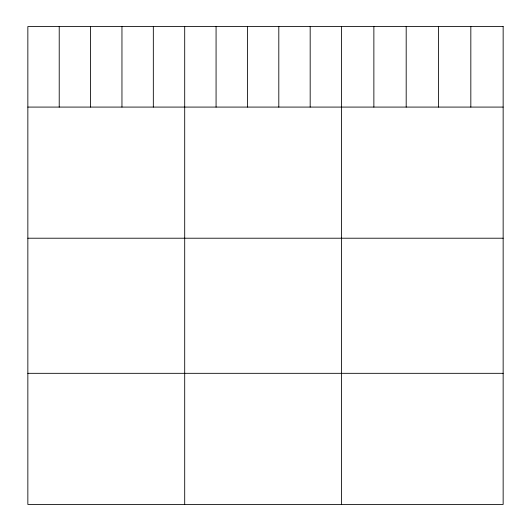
<?xml version="1.0" encoding="UTF-8"?>
<svg xmlns="http://www.w3.org/2000/svg" width="531" height="531" viewBox="0 0 531 531"><rect width="100%" height="100%" fill="white"/><g stroke="black" fill="none" stroke-linecap="round" stroke-linejoin="round"><path stroke-width="0.8" d="M27.851 107.083L503.149 107.083M27.851 238.213L503.149 238.213M27.851 373.32L503.149 373.32M470.831 26.55L470.831 107.083M438.506 26.55L438.506 107.083M406.188 26.55L406.188 107.083M373.87 26.55L373.87 107.083M341.546 26.55L341.546 504.45M310.177 26.55L310.177 107.083M278.808 26.55L278.808 107.083M247.439 26.55L247.439 107.083M216.071 26.55L216.071 107.083M184.702 26.55L184.702 504.45M153.326 26.55L153.326 107.083M121.957 26.55L121.957 107.083M90.589 26.55L90.589 107.083M59.22 26.55L59.22 107.083M503.149 26.55L27.851 26.55L27.851 504.45L503.149 504.45L503.149 26.55"/></g></svg>
